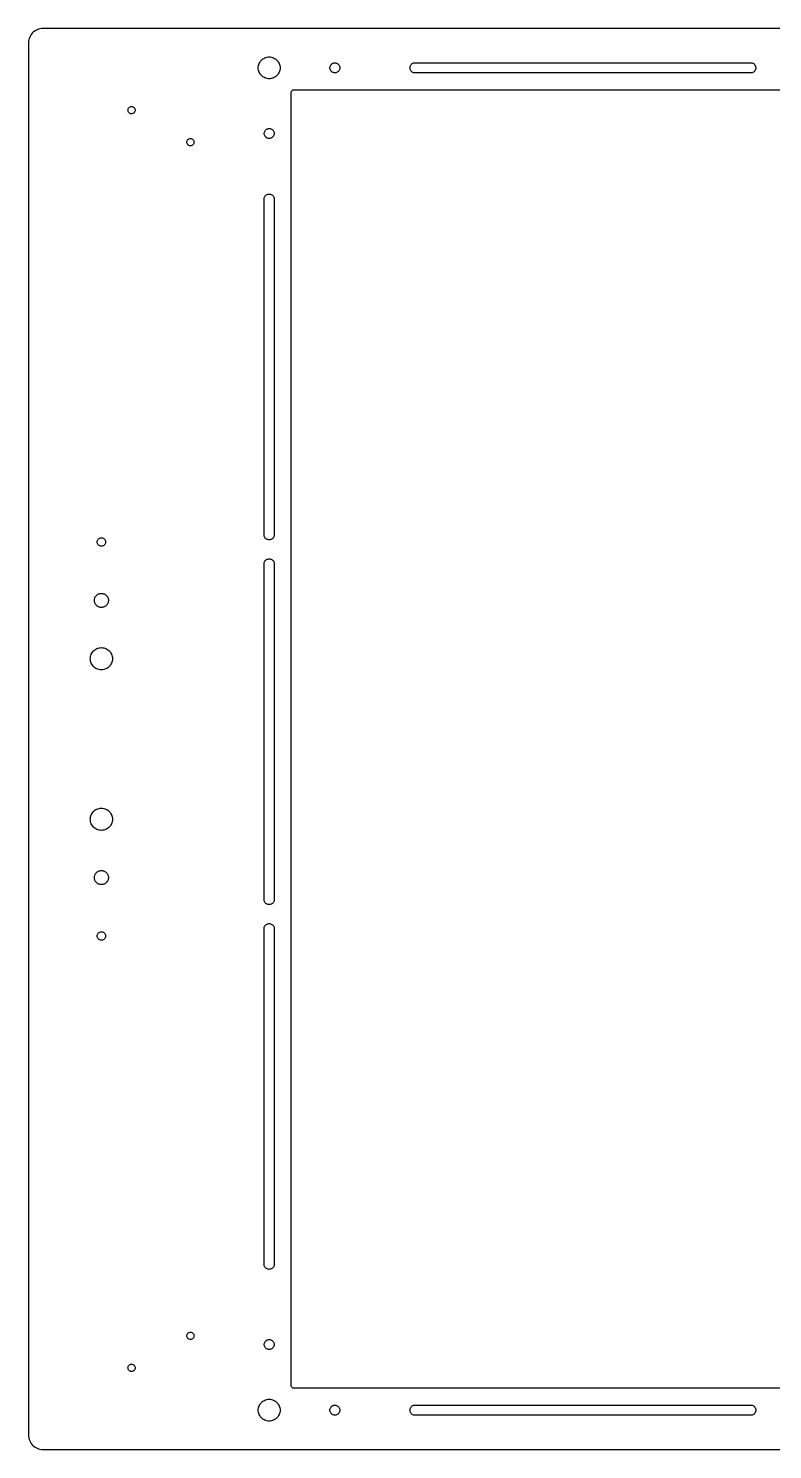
# Model space of a CAD drawing. Header units: metres. Extents: x -320 to 320, y -244 to 244.
# Drawn here: x -320 to -65, y -243.5 to 243.5 of the extents above; entities that cross this region are included whole.
import ezdxf

# ---------------------------------------------------------------- set-up
doc = ezdxf.new("R2010")
doc.units = ezdxf.units.M

msp = doc.modelspace()

# ---------------------------------------------------------------- linework, layer by layer
for p, q in [((-315, 243.5), (-315.523, 243.473)), ((315, 243.5), (-315, 243.5)), ((-319.973, 239.023), (-320, 238.5)), ((-319.891, 239.54), (-319.973, 239.023)), ((-319.755, 240.045), (-319.891, 239.54)), ((-319.568, 240.534), (-319.755, 240.045)), ((-319.33, 241), (-319.568, 240.534)), ((-319.045, 241.439), (-319.33, 241)), ((-318.716, 241.846), (-319.045, 241.439)), ((-318.346, 242.216), (-318.716, 241.846)), ((-317.939, 242.545), (-318.346, 242.216)), ((-317.5, 242.83), (-317.939, 242.545)), ((-317.034, 243.068), (-317.5, 242.83)), ((-316.545, 243.255), (-317.034, 243.068)), ((-316.04, 243.391), (-316.545, 243.255)), ((-315.523, 243.473), (-316.04, 243.391)), ((-320, 238.5), (-320, -238.5)), ((-241.25, 230), (-241.229, 230.392)), ((-241.229, 229.608), (-241.25, 230)), ((-241.229, 230.392), (-241.168, 230.78)), ((-241.168, 229.22), (-241.229, 229.608)), ((-241.168, 230.78), (-241.066, 231.159)), ((-241.066, 228.841), (-241.168, 229.22)), ((-241.066, 231.159), (-240.926, 231.525)), ((-240.926, 231.525), (-240.748, 231.875)), ((-240.748, 231.875), (-240.534, 232.204)), ((-240.534, 232.204), (-240.287, 232.509)), ((-240.287, 232.509), (-240.009, 232.787)), ((-240.009, 232.787), (-239.704, 233.034)), ((-239.704, 233.034), (-239.375, 233.248)), ((-239.375, 233.248), (-239.025, 233.426)), ((-239.025, 233.426), (-238.659, 233.566)), ((-238.659, 233.566), (-238.28, 233.668)), ((-238.28, 233.668), (-237.892, 233.729)), ((-237.892, 233.729), (-237.5, 233.75)), ((-237.5, 233.75), (-237.108, 233.729)), ((-237.108, 233.729), (-236.72, 233.668)), ((-236.72, 233.668), (-236.341, 233.566)), ((-236.341, 233.566), (-235.975, 233.426)), ((-235.975, 233.426), (-235.625, 233.248)), ((-235.625, 233.248), (-235.296, 233.034)), ((-235.296, 233.034), (-234.991, 232.787)), ((-234.991, 232.787), (-234.713, 232.509)), ((-234.713, 232.509), (-234.466, 232.204)), ((-234.466, 232.204), (-234.252, 231.875)), ((-234.252, 231.875), (-234.074, 231.525)), ((-234.074, 231.525), (-233.934, 231.159)), ((-233.934, 231.159), (-233.832, 230.78)), ((-233.832, 229.22), (-233.934, 228.841)), ((-233.832, 230.78), (-233.771, 230.392)), ((-233.771, 229.608), (-233.832, 229.22)), ((-233.771, 230.392), (-233.75, 230)), ((-233.75, 230), (-233.771, 229.608)), ((-216.7, 230), (-216.682, 230.248)), ((-216.682, 229.752), (-216.7, 230)), ((-216.682, 230.248), (-216.628, 230.49)), ((-216.628, 229.51), (-216.682, 229.752)), ((-216.628, 230.49), (-216.539, 230.722)), ((-216.539, 229.278), (-216.628, 229.51)), ((-216.539, 230.722), (-216.418, 230.938)), ((-216.418, 229.062), (-216.539, 229.278)), ((-216.418, 230.938), (-216.266, 231.134)), ((-216.266, 228.866), (-216.418, 229.062)), ((-216.266, 231.134), (-216.087, 231.307)), ((-216.087, 231.307), (-215.886, 231.451)), ((-215.886, 231.451), (-215.665, 231.565)), ((-215.665, 231.565), (-215.43, 231.645)), ((-215.43, 231.645), (-215.186, 231.69)), ((-215.186, 231.69), (-214.938, 231.699)), ((-214.938, 231.699), (-214.691, 231.672)), ((-214.691, 231.672), (-214.451, 231.609)), ((-214.451, 231.609), (-214.223, 231.512)), ((-214.223, 231.512), (-214.011, 231.383)), ((-214.011, 231.383), (-213.82, 231.224)), ((-213.82, 231.224), (-213.654, 231.039)), ((-213.654, 228.961), (-213.82, 228.776)), ((-213.654, 231.039), (-213.518, 230.832)), ((-213.518, 229.168), (-213.654, 228.961)), ((-213.518, 230.832), (-213.412, 230.607)), ((-213.412, 229.393), (-213.518, 229.168)), ((-213.412, 230.607), (-213.341, 230.37)), ((-213.341, 229.63), (-213.412, 229.393)), ((-213.341, 230.37), (-213.305, 230.124)), ((-213.305, 229.876), (-213.341, 229.63)), ((-213.305, 230.124), (-213.305, 229.876)), ((-189.25, 230), (-189.232, 230.249)), ((-189.232, 229.751), (-189.25, 230)), ((-189.232, 230.249), (-189.179, 230.493)), ((-189.179, 229.507), (-189.232, 229.751)), ((-189.179, 230.493), (-189.092, 230.727)), ((-189.092, 229.273), (-189.179, 229.507)), ((-189.092, 230.727), (-188.972, 230.946)), ((-188.972, 229.054), (-189.092, 229.273)), ((-188.972, 230.946), (-188.823, 231.146)), ((-188.823, 228.854), (-188.972, 229.054)), ((-188.823, 231.146), (-188.646, 231.323)), ((-188.646, 231.323), (-188.446, 231.472)), ((-188.446, 231.472), (-188.227, 231.592)), ((-188.227, 231.592), (-187.993, 231.679)), ((-187.993, 231.679), (-187.749, 231.732)), ((-187.749, 231.732), (-187.5, 231.75)), ((-187.5, 231.75), (-72.5, 231.75)), ((-72.5, 231.75), (-72.2509, 231.732)), ((-72.2509, 231.732), (-72.007, 231.679)), ((-72.007, 231.679), (-71.773, 231.592)), ((-71.773, 231.592), (-71.5539, 231.472)), ((-71.5539, 231.472), (-71.354, 231.323)), ((-71.354, 231.323), (-71.1774, 231.146)), ((-71.1774, 231.146), (-71.0278, 230.946)), ((-71.0278, 229.054), (-71.1774, 228.854)), ((-71.0278, 230.946), (-70.9081, 230.727)), ((-70.9081, 229.273), (-71.0278, 229.054)), ((-70.9081, 230.727), (-70.8209, 230.493)), ((-70.8209, 229.507), (-70.9081, 229.273)), ((-70.8209, 230.493), (-70.7678, 230.249)), ((-70.7678, 229.751), (-70.8209, 229.507)), ((-70.7678, 230.249), (-70.75, 230)), ((-70.75, 230), (-70.7678, 229.751)), ((-240.926, 228.475), (-241.066, 228.841)), ((-240.748, 228.125), (-240.926, 228.475)), ((-240.534, 227.796), (-240.748, 228.125)), ((-240.287, 227.491), (-240.534, 227.796)), ((-240.009, 227.213), (-240.287, 227.491)), ((-239.704, 226.966), (-240.009, 227.213)), ((-239.375, 226.752), (-239.704, 226.966)), ((-239.025, 226.574), (-239.375, 226.752)), ((-238.659, 226.434), (-239.025, 226.574)), ((-238.28, 226.332), (-238.659, 226.434)), ((-237.892, 226.271), (-238.28, 226.332)), ((-237.5, 226.25), (-237.892, 226.271)), ((-237.108, 226.271), (-237.5, 226.25)), ((-236.72, 226.332), (-237.108, 226.271)), ((-236.341, 226.434), (-236.72, 226.332)), ((-235.975, 226.574), (-236.341, 226.434)), ((-235.625, 226.752), (-235.975, 226.574)), ((-235.296, 226.966), (-235.625, 226.752)), ((-234.991, 227.213), (-235.296, 226.966)), ((-234.713, 227.491), (-234.991, 227.213)), ((-234.466, 227.796), (-234.713, 227.491)), ((-234.252, 228.125), (-234.466, 227.796)), ((-234.074, 228.475), (-234.252, 228.125)), ((-233.934, 228.841), (-234.074, 228.475)), ((-216.087, 228.693), (-216.266, 228.866)), ((-215.886, 228.549), (-216.087, 228.693)), ((-215.665, 228.435), (-215.886, 228.549)), ((-215.43, 228.355), (-215.665, 228.435)), ((-215.186, 228.31), (-215.43, 228.355)), ((-214.938, 228.301), (-215.186, 228.31)), ((-214.691, 228.328), (-214.938, 228.301)), ((-214.451, 228.391), (-214.691, 228.328)), ((-214.223, 228.488), (-214.451, 228.391)), ((-214.011, 228.617), (-214.223, 228.488)), ((-213.82, 228.776), (-214.011, 228.617)), ((-188.646, 228.677), (-188.823, 228.854)), ((-188.446, 228.528), (-188.646, 228.677)), ((-188.227, 228.408), (-188.446, 228.528)), ((-187.993, 228.321), (-188.227, 228.408)), ((-187.749, 228.268), (-187.993, 228.321)), ((-187.5, 228.25), (-187.749, 228.268)), ((-72.5, 228.25), (-187.5, 228.25)), ((-72.2509, 228.268), (-72.5, 228.25)), ((-72.007, 228.321), (-72.2509, 228.268)), ((-71.773, 228.408), (-72.007, 228.321)), ((-71.5539, 228.528), (-71.773, 228.408)), ((-71.354, 228.677), (-71.5539, 228.528)), ((-71.1774, 228.854), (-71.354, 228.677)), ((-230, 221.5), (-229.975, 221.723)), ((-230, -221.5), (-230, 221.5)), ((-229.975, 221.723), (-229.901, 221.934)), ((-229.901, 221.934), (-229.782, 222.123)), ((-229.782, 222.123), (-229.623, 222.282)), ((-229.623, 222.282), (-229.434, 222.401)), ((-229.434, 222.401), (-229.223, 222.475)), ((-229.223, 222.475), (-229, 222.5)), ((-229, 222.5), (229, 222.5)), ((-285.9, 215.5), (-285.876, 215.744)), ((-285.876, 215.256), (-285.9, 215.5)), ((-285.876, 215.744), (-285.805, 215.978)), ((-285.805, 215.022), (-285.876, 215.256)), ((-285.805, 215.978), (-285.689, 216.194)), ((-285.689, 214.806), (-285.805, 215.022)), ((-285.689, 216.194), (-285.534, 216.384)), ((-285.534, 214.616), (-285.689, 214.806)), ((-285.534, 216.384), (-285.344, 216.539)), ((-285.344, 214.461), (-285.534, 214.616)), ((-285.344, 216.539), (-285.128, 216.655)), ((-285.128, 214.345), (-285.344, 214.461)), ((-285.128, 216.655), (-284.894, 216.726)), ((-284.894, 214.274), (-285.128, 214.345)), ((-284.894, 216.726), (-284.65, 216.75)), ((-284.65, 216.75), (-284.406, 216.726)), ((-284.406, 216.726), (-284.172, 216.655)), ((-284.172, 214.345), (-284.406, 214.274)), ((-284.172, 216.655), (-283.956, 216.539)), ((-283.956, 214.461), (-284.172, 214.345)), ((-283.956, 216.539), (-283.766, 216.384)), ((-283.766, 214.616), (-283.956, 214.461)), ((-283.766, 216.384), (-283.611, 216.194)), ((-283.611, 214.806), (-283.766, 214.616)), ((-283.611, 216.194), (-283.495, 215.978)), ((-283.495, 215.022), (-283.611, 214.806)), ((-283.495, 215.978), (-283.424, 215.744)), ((-283.424, 215.256), (-283.495, 215.022)), ((-283.424, 215.744), (-283.4, 215.5)), ((-283.4, 215.5), (-283.424, 215.256)), ((-284.65, 214.25), (-284.894, 214.274)), ((-284.406, 214.274), (-284.65, 214.25)), ((-265.75, 204.5), (-265.726, 204.744)), ((-265.726, 204.744), (-265.655, 204.978)), ((-265.655, 204.978), (-265.539, 205.194)), ((-265.539, 205.194), (-265.384, 205.384)), ((-265.384, 205.384), (-265.194, 205.539)), ((-265.194, 205.539), (-264.978, 205.655)), ((-264.978, 205.655), (-264.744, 205.726)), ((-264.744, 205.726), (-264.5, 205.75)), ((-264.5, 205.75), (-264.256, 205.726)), ((-264.256, 205.726), (-264.022, 205.655)), ((-264.022, 205.655), (-263.806, 205.539)), ((-263.806, 205.539), (-263.616, 205.384)), ((-263.616, 205.384), (-263.461, 205.194)), ((-263.461, 205.194), (-263.345, 204.978)), ((-263.345, 204.978), (-263.274, 204.744)), ((-263.274, 204.744), (-263.25, 204.5)), ((-239.2, 207.5), (-239.182, 207.748)), ((-239.182, 207.252), (-239.2, 207.5)), ((-239.182, 207.748), (-239.128, 207.99)), ((-239.128, 207.01), (-239.182, 207.252)), ((-239.128, 207.99), (-239.039, 208.222)), ((-239.039, 206.778), (-239.128, 207.01)), ((-239.039, 208.222), (-238.918, 208.438)), ((-238.918, 206.562), (-239.039, 206.778)), ((-238.918, 208.438), (-238.766, 208.634)), ((-238.766, 206.366), (-238.918, 206.562)), ((-238.766, 208.634), (-238.587, 208.807)), ((-238.587, 206.193), (-238.766, 206.366)), ((-238.587, 208.807), (-238.386, 208.951)), ((-238.386, 206.049), (-238.587, 206.193)), ((-238.386, 208.951), (-238.165, 209.065)), ((-238.165, 205.935), (-238.386, 206.049)), ((-238.165, 209.065), (-237.93, 209.145)), ((-237.93, 205.855), (-238.165, 205.935)), ((-237.93, 209.145), (-237.686, 209.19)), ((-237.686, 205.81), (-237.93, 205.855)), ((-237.686, 209.19), (-237.438, 209.199)), ((-237.438, 205.801), (-237.686, 205.81)), ((-237.438, 209.199), (-237.191, 209.172)), ((-237.191, 205.828), (-237.438, 205.801)), ((-237.191, 209.172), (-236.951, 209.109)), ((-236.951, 205.891), (-237.191, 205.828)), ((-236.951, 209.109), (-236.723, 209.012)), ((-236.723, 205.988), (-236.951, 205.891)), ((-236.723, 209.012), (-236.511, 208.883)), ((-236.511, 206.117), (-236.723, 205.988)), ((-236.511, 208.883), (-236.32, 208.724)), ((-236.32, 206.276), (-236.511, 206.117)), ((-236.32, 208.724), (-236.154, 208.539)), ((-236.154, 206.461), (-236.32, 206.276)), ((-236.154, 208.539), (-236.018, 208.332)), ((-236.018, 206.668), (-236.154, 206.461)), ((-236.018, 208.332), (-235.912, 208.107)), ((-235.912, 206.893), (-236.018, 206.668)), ((-235.912, 208.107), (-235.841, 207.87)), ((-235.841, 207.13), (-235.912, 206.893)), ((-235.841, 207.87), (-235.805, 207.624)), ((-235.805, 207.376), (-235.841, 207.13)), ((-235.805, 207.624), (-235.805, 207.376)), ((-265.726, 204.256), (-265.75, 204.5)), ((-265.655, 204.022), (-265.726, 204.256)), ((-265.539, 203.806), (-265.655, 204.022)), ((-265.384, 203.616), (-265.539, 203.806)), ((-265.194, 203.461), (-265.384, 203.616)), ((-264.978, 203.345), (-265.194, 203.461)), ((-264.744, 203.274), (-264.978, 203.345)), ((-264.5, 203.25), (-264.744, 203.274)), ((-264.256, 203.274), (-264.5, 203.25)), ((-264.022, 203.345), (-264.256, 203.274)), ((-263.806, 203.461), (-264.022, 203.345)), ((-263.616, 203.616), (-263.806, 203.461)), ((-263.461, 203.806), (-263.616, 203.616)), ((-263.345, 204.022), (-263.461, 203.806)), ((-263.274, 204.256), (-263.345, 204.022)), ((-263.25, 204.5), (-263.274, 204.256)), ((-239.25, 185), (-239.232, 185.249)), ((-239.232, 185.249), (-239.179, 185.493)), ((-239.179, 185.493), (-239.092, 185.727)), ((-239.092, 185.727), (-238.972, 185.946)), ((-238.972, 185.946), (-238.823, 186.146)), ((-238.823, 186.146), (-238.646, 186.323)), ((-238.646, 186.323), (-238.446, 186.472)), ((-238.446, 186.472), (-238.227, 186.592)), ((-238.227, 186.592), (-237.993, 186.679)), ((-237.993, 186.679), (-237.749, 186.732)), ((-237.749, 186.732), (-237.5, 186.75)), ((-237.5, 186.75), (-237.251, 186.732)), ((-237.251, 186.732), (-237.007, 186.679)), ((-237.007, 186.679), (-236.773, 186.592)), ((-236.773, 186.592), (-236.554, 186.472)), ((-236.554, 186.472), (-236.354, 186.323)), ((-236.354, 186.323), (-236.177, 186.146)), ((-236.177, 186.146), (-236.028, 185.946)), ((-236.028, 185.946), (-235.908, 185.727)), ((-235.908, 185.727), (-235.821, 185.493)), ((-235.821, 185.493), (-235.768, 185.249)), ((-235.768, 185.249), (-235.75, 185)), ((-239.25, 70), (-239.25, 185)), ((-235.75, 185), (-235.75, 70)), ((-296.367, 67.983), (-296.266, 68.2072)), ((-296.266, 68.2072), (-296.128, 68.4109)), ((-296.128, 68.4109), (-295.958, 68.5885)), ((-295.958, 68.5885), (-295.76, 68.7347)), ((-295.76, 68.7347), (-295.541, 68.8454)), ((-295.541, 68.8454), (-295.305, 68.9174)), ((-295.305, 68.9174), (-295.062, 68.9487)), ((-295.062, 68.9487), (-294.816, 68.9382)), ((-294.816, 68.9382), (-294.575, 68.8864)), ((-294.575, 68.8864), (-294.347, 68.7947)), ((-294.347, 68.7947), (-294.138, 68.6658)), ((-294.138, 68.6658), (-293.953, 68.5033)), ((-293.953, 68.5033), (-293.799, 68.312)), ((-293.799, 68.312), (-293.679, 68.0973)), ((-239.232, 69.7509), (-239.25, 70)), ((-239.179, 69.507), (-239.232, 69.7509)), ((-239.092, 69.273), (-239.179, 69.507)), ((-238.972, 69.0539), (-239.092, 69.273)), ((-238.823, 68.854), (-238.972, 69.0539)), ((-238.646, 68.6774), (-238.823, 68.854)), ((-238.446, 68.5278), (-238.646, 68.6774)), ((-238.227, 68.4081), (-238.446, 68.5278)), ((-237.993, 68.3209), (-238.227, 68.4081)), ((-237.749, 68.2678), (-237.993, 68.3209)), ((-237.5, 68.25), (-237.749, 68.2678)), ((-237.251, 68.2678), (-237.5, 68.25)), ((-237.007, 68.3209), (-237.251, 68.2678)), ((-236.773, 68.4081), (-237.007, 68.3209)), ((-236.554, 68.5278), (-236.773, 68.4081)), ((-236.354, 68.6774), (-236.554, 68.5278)), ((-236.177, 68.854), (-236.354, 68.6774)), ((-236.028, 69.0539), (-236.177, 68.854)), ((-235.908, 69.273), (-236.028, 69.0539)), ((-235.821, 69.507), (-235.908, 69.273)), ((-235.768, 69.7509), (-235.821, 69.507)), ((-235.75, 70), (-235.768, 69.7509)), ((-296.45, 67.5), (-296.429, 67.745)), ((-296.429, 67.2549), (-296.45, 67.5)), ((-296.429, 67.745), (-296.367, 67.983)), ((-296.367, 67.0169), (-296.429, 67.2549)), ((-296.266, 66.7928), (-296.367, 67.0169)), ((-296.128, 66.5891), (-296.266, 66.7928)), ((-295.958, 66.4115), (-296.128, 66.5891)), ((-295.76, 66.2653), (-295.958, 66.4115)), ((-295.541, 66.1546), (-295.76, 66.2653)), ((-295.305, 66.0825), (-295.541, 66.1546)), ((-295.062, 66.0513), (-295.305, 66.0825)), ((-294.816, 66.0617), (-295.062, 66.0513)), ((-294.575, 66.1136), (-294.816, 66.0617)), ((-294.347, 66.2053), (-294.575, 66.1136)), ((-294.138, 66.3342), (-294.347, 66.2053)), ((-293.953, 66.4967), (-294.138, 66.3342)), ((-293.799, 66.688), (-293.953, 66.4967)), ((-293.679, 66.9027), (-293.799, 66.688)), ((-293.679, 68.0973), (-293.597, 67.8654)), ((-293.597, 67.1346), (-293.679, 66.9027)), ((-293.597, 67.8654), (-293.555, 67.623)), ((-293.555, 67.377), (-293.597, 67.1346)), ((-293.555, 67.623), (-293.555, 67.377)), ((-239.25, 60), (-239.232, 60.249)), ((-239.25, -55), (-239.25, 60)), ((-239.232, 60.249), (-239.179, 60.493)), ((-239.179, 60.493), (-239.092, 60.727)), ((-239.092, 60.727), (-238.972, 60.9461)), ((-238.972, 60.9461), (-238.823, 61.146)), ((-238.823, 61.146), (-238.646, 61.3226)), ((-238.646, 61.3226), (-238.446, 61.4722)), ((-238.446, 61.4722), (-238.227, 61.5918)), ((-238.227, 61.5918), (-237.993, 61.6791)), ((-237.993, 61.6791), (-237.749, 61.7322)), ((-237.749, 61.7322), (-237.5, 61.75)), ((-237.5, 61.75), (-237.251, 61.7322)), ((-237.251, 61.7322), (-237.007, 61.6791)), ((-237.007, 61.6791), (-236.773, 61.5918)), ((-236.773, 61.5918), (-236.554, 61.4722)), ((-236.554, 61.4722), (-236.354, 61.3226)), ((-236.354, 61.3226), (-236.177, 61.146)), ((-236.177, 61.146), (-236.028, 60.9461)), ((-236.028, 60.9461), (-235.908, 60.727)), ((-235.908, 60.727), (-235.821, 60.493)), ((-235.821, 60.493), (-235.768, 60.249)), ((-235.768, 60.249), (-235.75, 60)), ((-235.75, 60), (-235.75, -55)), ((-297.193, 48.4762), (-297.078, 48.7)), ((-297.078, 48.7), (-296.942, 48.9107)), ((-296.942, 48.9107), (-296.784, 49.1059)), ((-296.784, 49.1059), (-296.606, 49.2835)), ((-296.606, 49.2835), (-296.411, 49.4416)), ((-296.411, 49.4416), (-296.2, 49.5785)), ((-296.2, 49.5785), (-295.976, 49.6925)), ((-295.976, 49.6925), (-295.742, 49.7825)), ((-295.742, 49.7825), (-295.499, 49.8475)), ((-295.499, 49.8475), (-295.251, 49.8868)), ((-295.251, 49.8868), (-295, 49.9)), ((-295, 49.9), (-294.749, 49.8868)), ((-294.749, 49.8868), (-294.501, 49.8475)), ((-294.501, 49.8475), (-294.258, 49.7825)), ((-294.258, 49.7825), (-294.024, 49.6925)), ((-294.024, 49.6925), (-293.8, 49.5785)), ((-293.8, 49.5785), (-293.589, 49.4416)), ((-293.589, 49.4416), (-293.394, 49.2835)), ((-293.394, 49.2835), (-293.216, 49.1059)), ((-293.216, 49.1059), (-293.058, 48.9107)), ((-293.058, 48.9107), (-292.922, 48.7)), ((-292.922, 48.7), (-292.807, 48.4762)), ((-297.4, 47.5), (-297.387, 47.7509)), ((-297.387, 47.2491), (-297.4, 47.5)), ((-297.387, 47.7509), (-297.348, 47.999)), ((-297.348, 47.001), (-297.387, 47.2491)), ((-297.348, 47.999), (-297.283, 48.2416)), ((-297.283, 46.7583), (-297.348, 47.001)), ((-297.283, 48.2416), (-297.193, 48.4762)), ((-297.193, 46.5238), (-297.283, 46.7583)), ((-297.078, 46.3), (-297.193, 46.5238)), ((-296.942, 46.0893), (-297.078, 46.3)), ((-296.784, 45.8941), (-296.942, 46.0893)), ((-296.606, 45.7164), (-296.784, 45.8941)), ((-296.411, 45.5583), (-296.606, 45.7164)), ((-296.2, 45.4215), (-296.411, 45.5583)), ((-295.976, 45.3075), (-296.2, 45.4215)), ((-295.742, 45.2175), (-295.976, 45.3075)), ((-295.499, 45.1524), (-295.742, 45.2175)), ((-295.251, 45.1131), (-295.499, 45.1524)), ((-295, 45.1), (-295.251, 45.1131)), ((-294.749, 45.1131), (-295, 45.1)), ((-294.501, 45.1524), (-294.749, 45.1131)), ((-294.258, 45.2175), (-294.501, 45.1524)), ((-294.024, 45.3075), (-294.258, 45.2175)), ((-293.8, 45.4215), (-294.024, 45.3075)), ((-293.589, 45.5583), (-293.8, 45.4215)), ((-293.394, 45.7164), (-293.589, 45.5583)), ((-293.216, 45.8941), (-293.394, 45.7164)), ((-293.058, 46.0893), (-293.216, 45.8941)), ((-292.922, 46.3), (-293.058, 46.0893)), ((-292.807, 46.5238), (-292.922, 46.3)), ((-292.807, 48.4762), (-292.717, 48.2416)), ((-292.717, 46.7583), (-292.807, 46.5238)), ((-292.717, 48.2416), (-292.652, 47.999)), ((-292.652, 47.001), (-292.717, 46.7583)), ((-292.652, 47.999), (-292.613, 47.7509)), ((-292.613, 47.2491), (-292.652, 47.001)), ((-292.613, 47.7509), (-292.6, 47.5)), ((-292.6, 47.5), (-292.613, 47.2491)), ((-298.471, 29.0456), (-298.291, 29.4)), ((-298.291, 29.4), (-298.074, 29.7336)), ((-298.074, 29.7336), (-297.824, 30.0427)), ((-297.824, 30.0427), (-297.543, 30.3239)), ((-297.543, 30.3239), (-297.234, 30.5743)), ((-297.234, 30.5743), (-296.9, 30.7909)), ((-296.9, 30.7909), (-296.546, 30.9715)), ((-296.546, 30.9715), (-296.174, 31.114)), ((-296.174, 31.114), (-295.79, 31.2169)), ((-295.79, 31.2169), (-295.397, 31.2792)), ((-295.397, 31.2792), (-295, 31.3)), ((-295, 31.3), (-294.603, 31.2792)), ((-294.603, 31.2792), (-294.21, 31.2169)), ((-294.21, 31.2169), (-293.826, 31.114)), ((-293.826, 31.114), (-293.454, 30.9715)), ((-293.454, 30.9715), (-293.1, 30.7909)), ((-293.1, 30.7909), (-292.766, 30.5743)), ((-292.766, 30.5743), (-292.457, 30.3239)), ((-292.457, 30.3239), (-292.176, 30.0427)), ((-292.176, 30.0427), (-291.926, 29.7336)), ((-291.926, 29.7336), (-291.709, 29.4)), ((-291.709, 29.4), (-291.529, 29.0456)), ((-298.8, 27.5), (-298.779, 27.8972)), ((-298.779, 27.1028), (-298.8, 27.5)), ((-298.779, 27.8972), (-298.717, 28.2901)), ((-298.717, 26.7099), (-298.779, 27.1028)), ((-298.717, 28.2901), (-298.614, 28.6743)), ((-298.614, 26.3257), (-298.717, 26.7099)), ((-298.614, 28.6743), (-298.471, 29.0456)), ((-298.471, 25.9544), (-298.614, 26.3257)), ((-298.291, 25.6), (-298.471, 25.9544)), ((-298.074, 25.2664), (-298.291, 25.6)), ((-297.824, 24.9573), (-298.074, 25.2664)), ((-297.543, 24.676), (-297.824, 24.9573)), ((-297.234, 24.4257), (-297.543, 24.676)), ((-296.9, 24.2091), (-297.234, 24.4257)), ((-292.766, 24.4257), (-293.1, 24.2091)), ((-292.457, 24.676), (-292.766, 24.4257)), ((-292.176, 24.9573), (-292.457, 24.676)), ((-291.926, 25.2664), (-292.176, 24.9573)), ((-291.709, 25.6), (-291.926, 25.2664)), ((-291.529, 25.9544), (-291.709, 25.6)), ((-291.529, 29.0456), (-291.386, 28.6743)), ((-291.386, 26.3257), (-291.529, 25.9544)), ((-291.386, 28.6743), (-291.283, 28.2901)), ((-291.283, 26.7099), (-291.386, 26.3257)), ((-291.283, 28.2901), (-291.221, 27.8972)), ((-291.221, 27.1028), (-291.283, 26.7099)), ((-291.221, 27.8972), (-291.2, 27.5)), ((-291.2, 27.5), (-291.221, 27.1028)), ((-296.546, 24.0285), (-296.9, 24.2091)), ((-296.174, 23.886), (-296.546, 24.0285)), ((-295.79, 23.783), (-296.174, 23.886)), ((-295.397, 23.7208), (-295.79, 23.783)), ((-295, 23.7), (-295.397, 23.7208)), ((-294.603, 23.7208), (-295, 23.7)), ((-294.21, 23.783), (-294.603, 23.7208)), ((-293.826, 23.886), (-294.21, 23.783)), ((-293.454, 24.0285), (-293.826, 23.886)), ((-293.1, 24.2091), (-293.454, 24.0285)), ((-297.234, -24.4257), (-296.9, -24.2091)), ((-296.9, -24.2091), (-296.546, -24.0285)), ((-296.546, -24.0285), (-296.174, -23.886)), ((-296.174, -23.886), (-295.79, -23.783)), ((-295.79, -23.783), (-295.397, -23.7208)), ((-295.397, -23.7208), (-295, -23.7)), ((-295, -23.7), (-294.603, -23.7208)), ((-294.603, -23.7208), (-294.21, -23.783)), ((-294.21, -23.783), (-293.826, -23.886)), ((-293.826, -23.886), (-293.454, -24.0285)), ((-293.454, -24.0285), (-293.1, -24.2091)), ((-293.1, -24.2091), (-292.766, -24.4257)), ((-298.8, -27.5), (-298.779, -27.1028)), ((-298.779, -27.8972), (-298.8, -27.5)), ((-298.779, -27.1028), (-298.717, -26.7099)), ((-298.717, -28.2901), (-298.779, -27.8972)), ((-298.717, -26.7099), (-298.614, -26.3257)), ((-298.614, -28.6743), (-298.717, -28.2901)), ((-298.614, -26.3257), (-298.471, -25.9544)), ((-298.471, -29.0456), (-298.614, -28.6743)), ((-298.471, -25.9544), (-298.291, -25.6)), ((-298.291, -29.4), (-298.471, -29.0456)), ((-298.291, -25.6), (-298.074, -25.2664)), ((-298.074, -25.2664), (-297.824, -24.9573)), ((-297.824, -24.9573), (-297.543, -24.676)), ((-297.543, -24.676), (-297.234, -24.4257)), ((-292.766, -24.4257), (-292.457, -24.676)), ((-292.457, -24.676), (-292.176, -24.9573)), ((-292.176, -24.9573), (-291.926, -25.2664)), ((-291.926, -25.2664), (-291.709, -25.6)), ((-291.709, -25.6), (-291.529, -25.9544)), ((-291.529, -29.0456), (-291.709, -29.4)), ((-291.529, -25.9544), (-291.386, -26.3257)), ((-291.386, -28.6743), (-291.529, -29.0456)), ((-291.386, -26.3257), (-291.283, -26.7099)), ((-291.283, -28.2901), (-291.386, -28.6743)), ((-291.283, -26.7099), (-291.221, -27.1028)), ((-291.221, -27.8972), (-291.283, -28.2901)), ((-291.221, -27.1028), (-291.2, -27.5)), ((-291.2, -27.5), (-291.221, -27.8972)), ((-298.074, -29.7336), (-298.291, -29.4)), ((-297.824, -30.0427), (-298.074, -29.7336)), ((-297.543, -30.3239), (-297.824, -30.0427)), ((-297.234, -30.5743), (-297.543, -30.3239)), ((-296.9, -30.7909), (-297.234, -30.5743)), ((-296.546, -30.9715), (-296.9, -30.7909)), ((-296.174, -31.114), (-296.546, -30.9715)), ((-295.79, -31.2169), (-296.174, -31.114)), ((-295.397, -31.2792), (-295.79, -31.2169)), ((-295, -31.3), (-295.397, -31.2792)), ((-294.603, -31.2792), (-295, -31.3)), ((-294.21, -31.2169), (-294.603, -31.2792)), ((-293.826, -31.114), (-294.21, -31.2169)), ((-293.454, -30.9715), (-293.826, -31.114)), ((-293.1, -30.7909), (-293.454, -30.9715)), ((-292.766, -30.5743), (-293.1, -30.7909)), ((-292.457, -30.3239), (-292.766, -30.5743)), ((-292.176, -30.0427), (-292.457, -30.3239)), ((-291.926, -29.7336), (-292.176, -30.0427)), ((-291.709, -29.4), (-291.926, -29.7336)), ((-297.4, -47.5), (-297.387, -47.2491)), ((-297.387, -47.7509), (-297.4, -47.5)), ((-297.387, -47.2491), (-297.348, -47.001)), ((-297.348, -47.999), (-297.387, -47.7509)), ((-297.348, -47.001), (-297.283, -46.7583)), ((-297.283, -48.2416), (-297.348, -47.999)), ((-297.283, -46.7583), (-297.193, -46.5238)), ((-297.193, -48.4762), (-297.283, -48.2416)), ((-297.193, -46.5238), (-297.078, -46.3)), ((-297.078, -48.7), (-297.193, -48.4762)), ((-297.078, -46.3), (-296.942, -46.0893)), ((-296.942, -48.9107), (-297.078, -48.7)), ((-296.942, -46.0893), (-296.784, -45.8941)), ((-296.784, -45.8941), (-296.606, -45.7164)), ((-296.606, -45.7164), (-296.411, -45.5583)), ((-296.411, -45.5583), (-296.2, -45.4215)), ((-296.2, -45.4215), (-295.976, -45.3075)), ((-295.976, -45.3075), (-295.742, -45.2175)), ((-295.742, -45.2175), (-295.499, -45.1524)), ((-295.499, -45.1524), (-295.251, -45.1131)), ((-295.251, -45.1131), (-295, -45.1)), ((-295, -45.1), (-294.749, -45.1131)), ((-294.749, -45.1131), (-294.501, -45.1524)), ((-294.501, -45.1524), (-294.258, -45.2175)), ((-294.258, -45.2175), (-294.024, -45.3075)), ((-294.024, -45.3075), (-293.8, -45.4215)), ((-293.8, -45.4215), (-293.589, -45.5583)), ((-293.589, -45.5583), (-293.394, -45.7164)), ((-293.394, -45.7164), (-293.216, -45.8941)), ((-293.216, -45.8941), (-293.058, -46.0893)), ((-293.058, -46.0893), (-292.922, -46.3)), ((-292.922, -48.7), (-293.058, -48.9107)), ((-292.922, -46.3), (-292.807, -46.5238)), ((-292.807, -48.4762), (-292.922, -48.7)), ((-292.807, -46.5238), (-292.717, -46.7583)), ((-292.717, -48.2416), (-292.807, -48.4762)), ((-292.717, -46.7583), (-292.652, -47.001)), ((-292.652, -47.999), (-292.717, -48.2416)), ((-292.652, -47.001), (-292.613, -47.2491)), ((-292.613, -47.7509), (-292.652, -47.999)), ((-292.613, -47.2491), (-292.6, -47.5)), ((-292.6, -47.5), (-292.613, -47.7509)), ((-296.784, -49.1059), (-296.942, -48.9107)), ((-296.606, -49.2835), (-296.784, -49.1059)), ((-296.411, -49.4416), (-296.606, -49.2835)), ((-296.2, -49.5785), (-296.411, -49.4416)), ((-295.976, -49.6925), (-296.2, -49.5785)), ((-295.742, -49.7825), (-295.976, -49.6925)), ((-295.499, -49.8475), (-295.742, -49.7825)), ((-295.251, -49.8868), (-295.499, -49.8475)), ((-295, -49.9), (-295.251, -49.8868)), ((-294.749, -49.8868), (-295, -49.9)), ((-294.501, -49.8475), (-294.749, -49.8868)), ((-294.258, -49.7825), (-294.501, -49.8475)), ((-294.024, -49.6925), (-294.258, -49.7825)), ((-293.8, -49.5785), (-294.024, -49.6925)), ((-293.589, -49.4416), (-293.8, -49.5785)), ((-293.394, -49.2835), (-293.589, -49.4416)), ((-293.216, -49.1059), (-293.394, -49.2835)), ((-293.058, -48.9107), (-293.216, -49.1059)), ((-239.232, -55.249), (-239.25, -55)), ((-239.179, -55.493), (-239.232, -55.249)), ((-239.092, -55.727), (-239.179, -55.493)), ((-238.972, -55.9461), (-239.092, -55.727)), ((-238.823, -56.146), (-238.972, -55.9461)), ((-238.646, -56.3226), (-238.823, -56.146)), ((-238.446, -56.4722), (-238.646, -56.3226)), ((-238.227, -56.5918), (-238.446, -56.4722)), ((-237.993, -56.6791), (-238.227, -56.5918)), ((-237.749, -56.7322), (-237.993, -56.6791)), ((-237.5, -56.75), (-237.749, -56.7322)), ((-237.251, -56.7322), (-237.5, -56.75)), ((-237.007, -56.6791), (-237.251, -56.7322)), ((-236.773, -56.5918), (-237.007, -56.6791)), ((-236.554, -56.4722), (-236.773, -56.5918)), ((-236.354, -56.3226), (-236.554, -56.4722)), ((-236.177, -56.146), (-236.354, -56.3226)), ((-236.028, -55.9461), (-236.177, -56.146)), ((-235.908, -55.727), (-236.028, -55.9461)), ((-235.821, -55.493), (-235.908, -55.727)), ((-235.768, -55.249), (-235.821, -55.493)), ((-235.75, -55), (-235.768, -55.249)), ((-237.993, -63.3209), (-237.749, -63.2678)), ((-237.749, -63.2678), (-237.5, -63.25)), ((-237.5, -63.25), (-237.251, -63.2678)), ((-237.251, -63.2678), (-237.007, -63.3209)), ((-296.45, -67.5), (-296.429, -67.2549)), ((-296.429, -67.745), (-296.45, -67.5)), ((-296.429, -67.2549), (-296.367, -67.0169)), ((-296.367, -67.983), (-296.429, -67.745)), ((-296.367, -67.0169), (-296.266, -66.7928)), ((-296.266, -68.2072), (-296.367, -67.983)), ((-296.266, -66.7928), (-296.128, -66.5891)), ((-296.128, -66.5891), (-295.958, -66.4115)), ((-295.958, -66.4115), (-295.76, -66.2653)), ((-295.76, -66.2653), (-295.541, -66.1546)), ((-295.541, -66.1546), (-295.305, -66.0825)), ((-295.305, -66.0825), (-295.062, -66.0513)), ((-295.062, -66.0513), (-294.816, -66.0617)), ((-294.816, -66.0617), (-294.575, -66.1136)), ((-294.575, -66.1136), (-294.347, -66.2053)), ((-294.347, -66.2053), (-294.138, -66.3342)), ((-294.138, -66.3342), (-293.953, -66.4967)), ((-293.953, -66.4967), (-293.799, -66.688)), ((-293.799, -66.688), (-293.679, -66.9027)), ((-293.679, -68.0973), (-293.799, -68.312)), ((-293.679, -66.9027), (-293.597, -67.1346)), ((-293.597, -67.8654), (-293.679, -68.0973)), ((-293.597, -67.1346), (-293.555, -67.377)), ((-293.555, -67.623), (-293.597, -67.8654)), ((-293.555, -67.377), (-293.555, -67.623)), ((-239.25, -65), (-239.232, -64.7509)), ((-239.25, -180), (-239.25, -65)), ((-239.232, -64.7509), (-239.179, -64.507)), ((-239.179, -64.507), (-239.092, -64.273)), ((-239.092, -64.273), (-238.972, -64.0539)), ((-238.972, -64.0539), (-238.823, -63.854)), ((-238.823, -63.854), (-238.646, -63.6774)), ((-238.646, -63.6774), (-238.446, -63.5278)), ((-238.446, -63.5278), (-238.227, -63.4081)), ((-238.227, -63.4081), (-237.993, -63.3209)), ((-237.007, -63.3209), (-236.773, -63.4081)), ((-236.773, -63.4081), (-236.554, -63.5278)), ((-236.554, -63.5278), (-236.354, -63.6774)), ((-236.354, -63.6774), (-236.177, -63.854)), ((-236.177, -63.854), (-236.028, -64.0539)), ((-236.028, -64.0539), (-235.908, -64.273)), ((-235.908, -64.273), (-235.821, -64.507)), ((-235.821, -64.507), (-235.768, -64.7509)), ((-235.768, -64.7509), (-235.75, -65)), ((-235.75, -65), (-235.75, -180)), ((-296.128, -68.4109), (-296.266, -68.2072)), ((-295.958, -68.5885), (-296.128, -68.4109)), ((-295.76, -68.7347), (-295.958, -68.5885)), ((-295.541, -68.8454), (-295.76, -68.7347)), ((-295.305, -68.9174), (-295.541, -68.8454)), ((-295.062, -68.9487), (-295.305, -68.9174)), ((-294.816, -68.9382), (-295.062, -68.9487)), ((-294.575, -68.8864), (-294.816, -68.9382)), ((-294.347, -68.7947), (-294.575, -68.8864)), ((-294.138, -68.6658), (-294.347, -68.7947)), ((-293.953, -68.5033), (-294.138, -68.6658)), ((-293.799, -68.312), (-293.953, -68.5033)), ((-239.232, -180.249), (-239.25, -180)), ((-235.75, -180), (-235.768, -180.249)), ((-239.179, -180.493), (-239.232, -180.249)), ((-239.092, -180.727), (-239.179, -180.493)), ((-238.972, -180.946), (-239.092, -180.727)), ((-238.823, -181.146), (-238.972, -180.946)), ((-238.646, -181.323), (-238.823, -181.146)), ((-238.446, -181.472), (-238.646, -181.323)), ((-238.227, -181.592), (-238.446, -181.472)), ((-237.993, -181.679), (-238.227, -181.592)), ((-237.749, -181.732), (-237.993, -181.679)), ((-237.5, -181.75), (-237.749, -181.732)), ((-237.251, -181.732), (-237.5, -181.75)), ((-237.007, -181.679), (-237.251, -181.732)), ((-236.773, -181.592), (-237.007, -181.679)), ((-236.554, -181.472), (-236.773, -181.592)), ((-236.354, -181.323), (-236.554, -181.472)), ((-236.177, -181.146), (-236.354, -181.323)), ((-236.028, -180.946), (-236.177, -181.146)), ((-235.908, -180.727), (-236.028, -180.946)), ((-235.821, -180.493), (-235.908, -180.727)), ((-235.768, -180.249), (-235.821, -180.493)), ((-265.75, -204.5), (-265.726, -204.256)), ((-265.726, -204.744), (-265.75, -204.5)), ((-265.726, -204.256), (-265.655, -204.022)), ((-265.655, -204.022), (-265.539, -203.806)), ((-265.539, -203.806), (-265.384, -203.616)), ((-265.384, -203.616), (-265.194, -203.461)), ((-265.194, -203.461), (-264.978, -203.345)), ((-264.978, -203.345), (-264.744, -203.274)), ((-264.744, -203.274), (-264.5, -203.25)), ((-264.5, -203.25), (-264.256, -203.274)), ((-264.256, -203.274), (-264.022, -203.345)), ((-264.022, -203.345), (-263.806, -203.461)), ((-263.806, -203.461), (-263.616, -203.616)), ((-263.616, -203.616), (-263.461, -203.806)), ((-263.461, -203.806), (-263.345, -204.022)), ((-263.345, -204.022), (-263.274, -204.256)), ((-263.274, -204.256), (-263.25, -204.5)), ((-263.25, -204.5), (-263.274, -204.744)), ((-265.655, -204.978), (-265.726, -204.744)), ((-265.539, -205.194), (-265.655, -204.978)), ((-265.384, -205.384), (-265.539, -205.194)), ((-265.194, -205.539), (-265.384, -205.384)), ((-264.978, -205.655), (-265.194, -205.539)), ((-264.744, -205.726), (-264.978, -205.655)), ((-264.5, -205.75), (-264.744, -205.726)), ((-264.256, -205.726), (-264.5, -205.75)), ((-264.022, -205.655), (-264.256, -205.726)), ((-263.806, -205.539), (-264.022, -205.655)), ((-263.616, -205.384), (-263.806, -205.539)), ((-263.461, -205.194), (-263.616, -205.384)), ((-263.345, -204.978), (-263.461, -205.194)), ((-263.274, -204.744), (-263.345, -204.978)), ((-239.2, -207.5), (-239.182, -207.252)), ((-239.182, -207.748), (-239.2, -207.5)), ((-239.182, -207.252), (-239.128, -207.01)), ((-239.128, -207.99), (-239.182, -207.748)), ((-239.128, -207.01), (-239.039, -206.778)), ((-239.039, -208.222), (-239.128, -207.99)), ((-239.039, -206.778), (-238.918, -206.562)), ((-238.918, -208.438), (-239.039, -208.222)), ((-238.918, -206.562), (-238.766, -206.366)), ((-238.766, -208.634), (-238.918, -208.438)), ((-238.766, -206.366), (-238.587, -206.193)), ((-238.587, -208.807), (-238.766, -208.634)), ((-238.587, -206.193), (-238.386, -206.049)), ((-238.386, -208.951), (-238.587, -208.807)), ((-238.386, -206.049), (-238.165, -205.935)), ((-238.165, -209.065), (-238.386, -208.951)), ((-238.165, -205.935), (-237.93, -205.855)), ((-237.93, -209.145), (-238.165, -209.065)), ((-237.93, -205.855), (-237.686, -205.81)), ((-237.686, -209.19), (-237.93, -209.145)), ((-237.686, -205.81), (-237.438, -205.801)), ((-237.438, -209.199), (-237.686, -209.19)), ((-237.438, -205.801), (-237.191, -205.828)), ((-237.191, -209.172), (-237.438, -209.199)), ((-237.191, -205.828), (-236.951, -205.891)), ((-236.951, -209.109), (-237.191, -209.172)), ((-236.951, -205.891), (-236.723, -205.988)), ((-236.723, -209.012), (-236.951, -209.109)), ((-236.723, -205.988), (-236.511, -206.117)), ((-236.511, -208.883), (-236.723, -209.012)), ((-236.511, -206.117), (-236.32, -206.276)), ((-236.32, -208.724), (-236.511, -208.883)), ((-236.32, -206.276), (-236.154, -206.461)), ((-236.154, -208.539), (-236.32, -208.724)), ((-236.154, -206.461), (-236.018, -206.668)), ((-236.018, -208.332), (-236.154, -208.539)), ((-236.018, -206.668), (-235.912, -206.893)), ((-235.912, -208.107), (-236.018, -208.332)), ((-235.912, -206.893), (-235.841, -207.13)), ((-235.841, -207.87), (-235.912, -208.107)), ((-235.841, -207.13), (-235.805, -207.376)), ((-235.805, -207.624), (-235.841, -207.87)), ((-235.805, -207.376), (-235.805, -207.624)), ((-285.128, -214.345), (-284.894, -214.274)), ((-284.894, -214.274), (-284.65, -214.25)), ((-284.65, -214.25), (-284.406, -214.274)), ((-284.406, -214.274), (-284.172, -214.345)), ((-285.9, -215.5), (-285.876, -215.256)), ((-285.876, -215.744), (-285.9, -215.5)), ((-285.876, -215.256), (-285.805, -215.022)), ((-285.805, -215.978), (-285.876, -215.744)), ((-285.805, -215.022), (-285.689, -214.806)), ((-285.689, -216.194), (-285.805, -215.978)), ((-285.689, -214.806), (-285.534, -214.616)), ((-285.534, -216.384), (-285.689, -216.194)), ((-285.534, -214.616), (-285.344, -214.461)), ((-285.344, -216.539), (-285.534, -216.384)), ((-285.344, -214.461), (-285.128, -214.345)), ((-285.128, -216.655), (-285.344, -216.539)), ((-284.894, -216.726), (-285.128, -216.655)), ((-284.65, -216.75), (-284.894, -216.726)), ((-284.406, -216.726), (-284.65, -216.75)), ((-284.172, -216.655), (-284.406, -216.726)), ((-284.172, -214.345), (-283.956, -214.461)), ((-283.956, -216.539), (-284.172, -216.655)), ((-283.956, -214.461), (-283.766, -214.616)), ((-283.766, -216.384), (-283.956, -216.539)), ((-283.766, -214.616), (-283.611, -214.806)), ((-283.611, -216.194), (-283.766, -216.384)), ((-283.611, -214.806), (-283.495, -215.022)), ((-283.495, -215.978), (-283.611, -216.194)), ((-283.495, -215.022), (-283.424, -215.256)), ((-283.424, -215.744), (-283.495, -215.978)), ((-283.424, -215.256), (-283.4, -215.5)), ((-283.4, -215.5), (-283.424, -215.744)), ((-229.975, -221.723), (-230, -221.5)), ((-229.901, -221.934), (-229.975, -221.723)), ((-229.782, -222.123), (-229.901, -221.934)), ((-229.623, -222.282), (-229.782, -222.123)), ((-229.434, -222.401), (-229.623, -222.282)), ((-229.223, -222.475), (-229.434, -222.401)), ((-229, -222.5), (-229.223, -222.475)), ((229, -222.5), (-229, -222.5)), ((-241.168, -229.22), (-241.066, -228.841)), ((-241.066, -228.841), (-240.926, -228.475)), ((-240.926, -228.475), (-240.748, -228.125)), ((-240.748, -228.125), (-240.534, -227.796)), ((-240.534, -227.796), (-240.287, -227.491)), ((-240.287, -227.491), (-240.009, -227.213)), ((-240.009, -227.213), (-239.704, -226.966)), ((-239.704, -226.966), (-239.375, -226.752)), ((-239.375, -226.752), (-239.025, -226.574)), ((-239.025, -226.574), (-238.659, -226.434)), ((-238.659, -226.434), (-238.28, -226.332)), ((-238.28, -226.332), (-237.892, -226.271)), ((-237.892, -226.271), (-237.5, -226.25)), ((-237.5, -226.25), (-237.108, -226.271)), ((-237.108, -226.271), (-236.72, -226.332)), ((-236.72, -226.332), (-236.341, -226.434)), ((-236.341, -226.434), (-235.975, -226.574)), ((-235.975, -226.574), (-235.625, -226.752)), ((-235.625, -226.752), (-235.296, -226.966)), ((-235.296, -226.966), (-234.991, -227.213)), ((-234.991, -227.213), (-234.713, -227.491)), ((-234.713, -227.491), (-234.466, -227.796)), ((-234.466, -227.796), (-234.252, -228.125)), ((-234.252, -228.125), (-234.074, -228.475)), ((-234.074, -228.475), (-233.934, -228.841)), ((-233.934, -228.841), (-233.832, -229.22)), ((-216.418, -229.062), (-216.266, -228.866)), ((-216.266, -228.866), (-216.087, -228.693)), ((-216.087, -228.693), (-215.886, -228.549)), ((-215.886, -228.549), (-215.665, -228.435)), ((-215.665, -228.435), (-215.43, -228.355)), ((-215.43, -228.355), (-215.186, -228.31)), ((-215.186, -228.31), (-214.938, -228.301)), ((-214.938, -228.301), (-214.691, -228.328)), ((-214.691, -228.328), (-214.451, -228.391)), ((-214.451, -228.391), (-214.223, -228.488)), ((-214.223, -228.488), (-214.011, -228.617)), ((-214.011, -228.617), (-213.82, -228.776)), ((-213.82, -228.776), (-213.654, -228.961)), ((-188.972, -229.054), (-188.823, -228.854)), ((-188.823, -228.854), (-188.646, -228.677)), ((-188.646, -228.677), (-188.446, -228.528)), ((-188.446, -228.528), (-188.227, -228.408)), ((-188.227, -228.408), (-187.993, -228.321)), ((-187.993, -228.321), (-187.749, -228.268)), ((-187.749, -228.268), (-187.5, -228.25)), ((-187.5, -228.25), (-72.5, -228.25)), ((-72.5, -228.25), (-72.2509, -228.268)), ((-72.2509, -228.268), (-72.007, -228.321)), ((-72.007, -228.321), (-71.773, -228.408)), ((-71.773, -228.408), (-71.5539, -228.528)), ((-71.5539, -228.528), (-71.354, -228.677)), ((-71.354, -228.677), (-71.1774, -228.854)), ((-71.1774, -228.854), (-71.0278, -229.054)), ((-241.25, -230), (-241.229, -229.608)), ((-241.229, -230.392), (-241.25, -230)), ((-241.229, -229.608), (-241.168, -229.22)), ((-241.168, -230.78), (-241.229, -230.392)), ((-241.066, -231.159), (-241.168, -230.78)), ((-240.926, -231.525), (-241.066, -231.159)), ((-240.748, -231.875), (-240.926, -231.525)), ((-240.534, -232.204), (-240.748, -231.875)), ((-240.287, -232.509), (-240.534, -232.204)), ((-240.009, -232.787), (-240.287, -232.509)), ((-239.704, -233.034), (-240.009, -232.787)), ((-239.375, -233.248), (-239.704, -233.034)), ((-239.025, -233.426), (-239.375, -233.248)), ((-238.659, -233.566), (-239.025, -233.426)), ((-238.28, -233.668), (-238.659, -233.566)), ((-237.892, -233.729), (-238.28, -233.668)), ((-237.5, -233.75), (-237.892, -233.729)), ((-237.108, -233.729), (-237.5, -233.75)), ((-236.72, -233.668), (-237.108, -233.729)), ((-236.341, -233.566), (-236.72, -233.668)), ((-235.975, -233.426), (-236.341, -233.566)), ((-235.625, -233.248), (-235.975, -233.426)), ((-235.296, -233.034), (-235.625, -233.248)), ((-234.991, -232.787), (-235.296, -233.034)), ((-234.713, -232.509), (-234.991, -232.787)), ((-234.466, -232.204), (-234.713, -232.509)), ((-234.252, -231.875), (-234.466, -232.204)), ((-234.074, -231.525), (-234.252, -231.875)), ((-233.934, -231.159), (-234.074, -231.525)), ((-233.832, -230.78), (-233.934, -231.159)), ((-233.832, -229.22), (-233.771, -229.608)), ((-233.771, -230.392), (-233.832, -230.78)), ((-233.771, -229.608), (-233.75, -230)), ((-233.75, -230), (-233.771, -230.392)), ((-216.7, -230), (-216.682, -229.752)), ((-216.682, -230.248), (-216.7, -230)), ((-216.682, -229.752), (-216.628, -229.51)), ((-216.628, -230.49), (-216.682, -230.248)), ((-216.628, -229.51), (-216.539, -229.278)), ((-216.539, -230.722), (-216.628, -230.49)), ((-216.539, -229.278), (-216.418, -229.062)), ((-216.418, -230.938), (-216.539, -230.722)), ((-216.266, -231.134), (-216.418, -230.938)), ((-216.087, -231.307), (-216.266, -231.134)), ((-215.886, -231.451), (-216.087, -231.307)), ((-215.665, -231.565), (-215.886, -231.451)), ((-215.43, -231.645), (-215.665, -231.565)), ((-215.186, -231.69), (-215.43, -231.645)), ((-214.938, -231.699), (-215.186, -231.69)), ((-214.691, -231.672), (-214.938, -231.699)), ((-214.451, -231.609), (-214.691, -231.672)), ((-214.223, -231.512), (-214.451, -231.609)), ((-214.011, -231.383), (-214.223, -231.512)), ((-213.82, -231.224), (-214.011, -231.383)), ((-213.654, -231.039), (-213.82, -231.224)), ((-213.654, -228.961), (-213.518, -229.168)), ((-213.518, -230.832), (-213.654, -231.039)), ((-213.518, -229.168), (-213.412, -229.393)), ((-213.412, -230.607), (-213.518, -230.832)), ((-213.412, -229.393), (-213.341, -229.63)), ((-213.341, -230.37), (-213.412, -230.607)), ((-213.341, -229.63), (-213.305, -229.876)), ((-213.305, -230.124), (-213.341, -230.37)), ((-213.305, -229.876), (-213.305, -230.124)), ((-189.25, -230), (-189.232, -229.751)), ((-189.232, -230.249), (-189.25, -230)), ((-189.232, -229.751), (-189.179, -229.507)), ((-189.179, -230.493), (-189.232, -230.249)), ((-189.179, -229.507), (-189.092, -229.273)), ((-189.092, -230.727), (-189.179, -230.493)), ((-189.092, -229.273), (-188.972, -229.054)), ((-188.972, -230.946), (-189.092, -230.727)), ((-188.823, -231.146), (-188.972, -230.946)), ((-188.646, -231.323), (-188.823, -231.146)), ((-188.446, -231.472), (-188.646, -231.323)), ((-188.227, -231.592), (-188.446, -231.472)), ((-187.993, -231.679), (-188.227, -231.592)), ((-187.749, -231.732), (-187.993, -231.679)), ((-187.5, -231.75), (-187.749, -231.732)), ((-72.5, -231.75), (-187.5, -231.75)), ((-72.2509, -231.732), (-72.5, -231.75)), ((-72.007, -231.679), (-72.2509, -231.732)), ((-71.773, -231.592), (-72.007, -231.679)), ((-71.5539, -231.472), (-71.773, -231.592)), ((-71.354, -231.323), (-71.5539, -231.472)), ((-71.1774, -231.146), (-71.354, -231.323)), ((-71.0278, -230.946), (-71.1774, -231.146)), ((-71.0278, -229.054), (-70.9081, -229.273)), ((-70.9081, -230.727), (-71.0278, -230.946)), ((-70.9081, -229.273), (-70.8209, -229.507)), ((-70.8209, -230.493), (-70.9081, -230.727)), ((-70.8209, -229.507), (-70.7678, -229.751)), ((-70.7678, -230.249), (-70.8209, -230.493)), ((-70.7678, -229.751), (-70.75, -230)), ((-70.75, -230), (-70.7678, -230.249)), ((-320, -238.5), (-319.973, -239.023)), ((-319.973, -239.023), (-319.891, -239.54)), ((-319.891, -239.54), (-319.755, -240.045)), ((-319.755, -240.045), (-319.568, -240.534)), ((-319.568, -240.534), (-319.33, -241)), ((-319.33, -241), (-319.045, -241.439)), ((-319.045, -241.439), (-318.716, -241.846)), ((-318.716, -241.846), (-318.346, -242.216)), ((-318.346, -242.216), (-317.939, -242.545)), ((-317.939, -242.545), (-317.5, -242.83)), ((-317.5, -242.83), (-317.034, -243.068)), ((-317.034, -243.068), (-316.545, -243.255)), ((-316.545, -243.255), (-316.04, -243.391)), ((-316.04, -243.391), (-315.523, -243.473)), ((-315.523, -243.473), (-315, -243.5)), ((-315, -243.5), (315, -243.5))]:
    msp.add_line(p, q)

doc.saveas('drawing.dxf')
